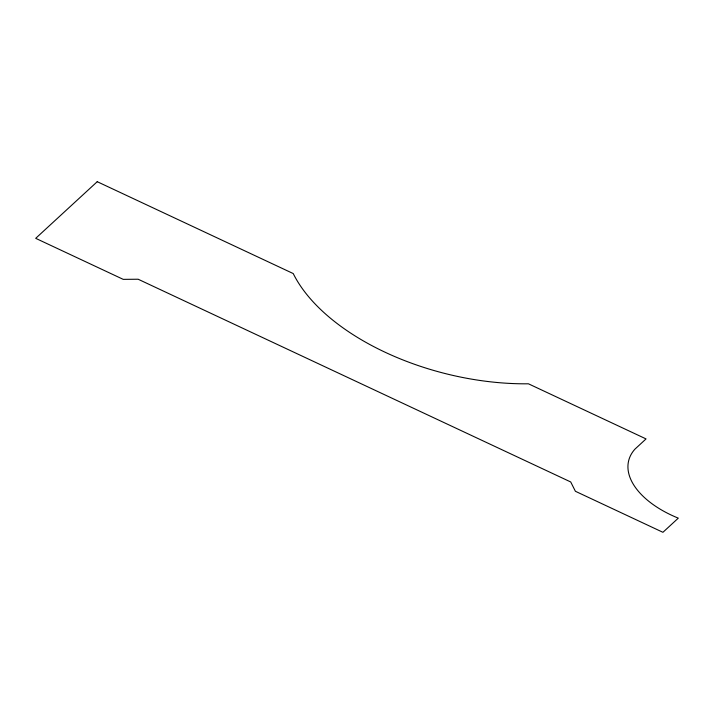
<?xml version="1.0" encoding="UTF-8"?>
<svg xmlns="http://www.w3.org/2000/svg" width="714" height="714" viewBox="0 0 714 714"><rect width="100%" height="100%" fill="white"/><g stroke="black" fill="none" stroke-linecap="round" stroke-linejoin="round"><path stroke-width="1.07" d="M97.229 181.695L35.7 238.333L123.227 279.361L138.15 279.228L570.718 481.968L575.395 491.277L662.922 532.305L678.3 518.141A82.744 45.303 13.9 0 1 634.978 449.106L646.045 438.914L528.44 383.802A190.816 104.485 13.9 0 1 293.231 273.56L97.229 181.695"/></g></svg>
